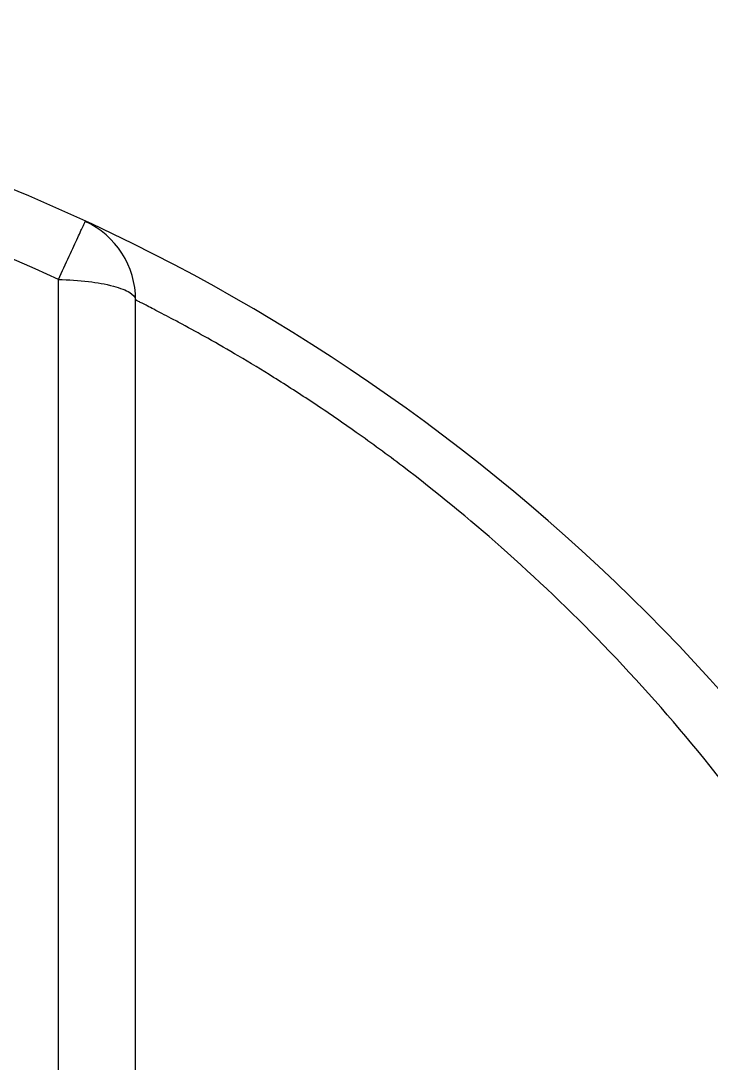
# Model space of a CAD drawing. Extents: x 1919 to 2339, y -1533 to -939.
# Drawn here: x 2099.915 to 2101.511, y -1379.937 to -1377.529 of the extents above; entities that cross this region are included whole.
import ezdxf

# ---------------------------------------------------------------- set-up
doc = ezdxf.new("R2010")
doc.units = 0
doc.header["$LTSCALE"] = 7
doc.header["$MEASUREMENT"] = 0
doc.linetypes.add('CENTER', pattern=[2, 1.25, -0.25, 0.25, -0.25])
doc.layers.add('CL', color=1, linetype='CENTER')
doc.layers.add('DWG', color=7, linetype='CONTINUOUS')

msp = doc.modelspace()

# ---------------------------------------------------------------- linework, layer by layer
at = {"layer": 'CL', "color": 1, "linetype": 'CENTER'}
msp.add_spline([(2098.1805, -1416.9522), (2100.9841, -1432.4842), (2130.0255, -1423.8912), (2127.9164, -1358.2283), (2107.8604, -1285.0624), (2107.5862, -1282.7084)], degree=3, dxfattribs=at)
at = {"layer": 'DWG'}
for p, q in [((2100.0024, -1386.0316), (2100.0025, -1378.1261)), ((2100.1805, -1385.984), (2100.1805, -1378.1738))]:
    msp.add_line(p, q, dxfattribs=at)
for radius in [6.5, 6.3]:
    msp.add_circle((2098.1805, -1382.0789), radius, dxfattribs=at)
for centre, radius, start, end in [((2098.1805, -1382.0789), 4.5, 185.9975, 174.2401), ((2098.1805, -1382.0789), 4.3524, 65.2532, 114.7469), ((2099.9806, -1378.1738), 0.2, 0.0056, 65.2792)]:
    msp.add_arc(centre, radius, start, end, dxfattribs=at)
for points, knots in [([(2100.0025, -1378.1261), (2100.0107, -1378.1082), (2100.0226, -1378.0826), (2100.0374, -1378.0504), (2100.0465, -1378.0308), (2100.0537, -1378.0149), (2100.0588, -1378.0042), (2100.0615, -1377.998), (2100.0632, -1377.9949), (2100.0634, -1377.9933), (2100.0644, -1377.9922), (2100.0642, -1377.9921)], [0, 0, 0, 0, 0.400628, 0.573327, 0.721339, 0.840796, 0.92844, 0.959591, 0.981974, 0.995477, 1, 1, 1, 1]), ([(2100.0024, -1378.1261), (2100.0257, -1378.1271), (2100.0685, -1378.1295), (2100.1181, -1378.1379), (2100.1501, -1378.1479), (2100.1683, -1378.156), (2100.1806, -1378.1666), (2100.1806, -1378.1738)], [0, 0, 0, 0, 0.365987, 0.672786, 0.792789, 0.886735, 1, 1, 1, 1]), ([(2102.4882, -1382.0789), (2102.4882, -1381.818), (2102.4444, -1381.2967), (2102.2811, -1380.665), (2102.0888, -1380.1859), (2101.9168, -1379.8448), (2101.7192, -1379.5257), (2101.5013, -1379.2334), (2101.2703, -1378.9728), (2101.0359, -1378.7487), (2100.8415, -1378.5892), (2100.6942, -1378.4812), (2100.5947, -1378.4131), (2100.5035, -1378.3545), (2100.4221, -1378.305), (2100.3515, -1378.2643), (2100.2996, -1378.2358), (2100.2642, -1378.2169), (2100.2425, -1378.2054), (2100.224, -1378.1958), (2100.2088, -1378.188), (2100.197, -1378.182), (2100.1891, -1378.1781), (2100.1847, -1378.1758), (2100.1823, -1378.1748), (2100.1815, -1378.174), (2100.1804, -1378.1739), (2100.1805, -1378.1738)], [0, 0, 0, 0, 0.16401, 0.327174, 0.408138, 0.488249, 0.567092, 0.643818, 0.717228, 0.785738, 0.847491, 0.875207, 0.900545, 0.923315, 0.943321, 0.960442, 0.97459, 0.98052, 0.985671, 0.990038, 0.993617, 0.996405, 0.998401, 0.9991, 0.9996, 0.9999, 1, 1, 1, 1])]:
    msp.add_open_spline(points, degree=3, knots=knots, dxfattribs=at)

doc.saveas('drawing.dxf')
